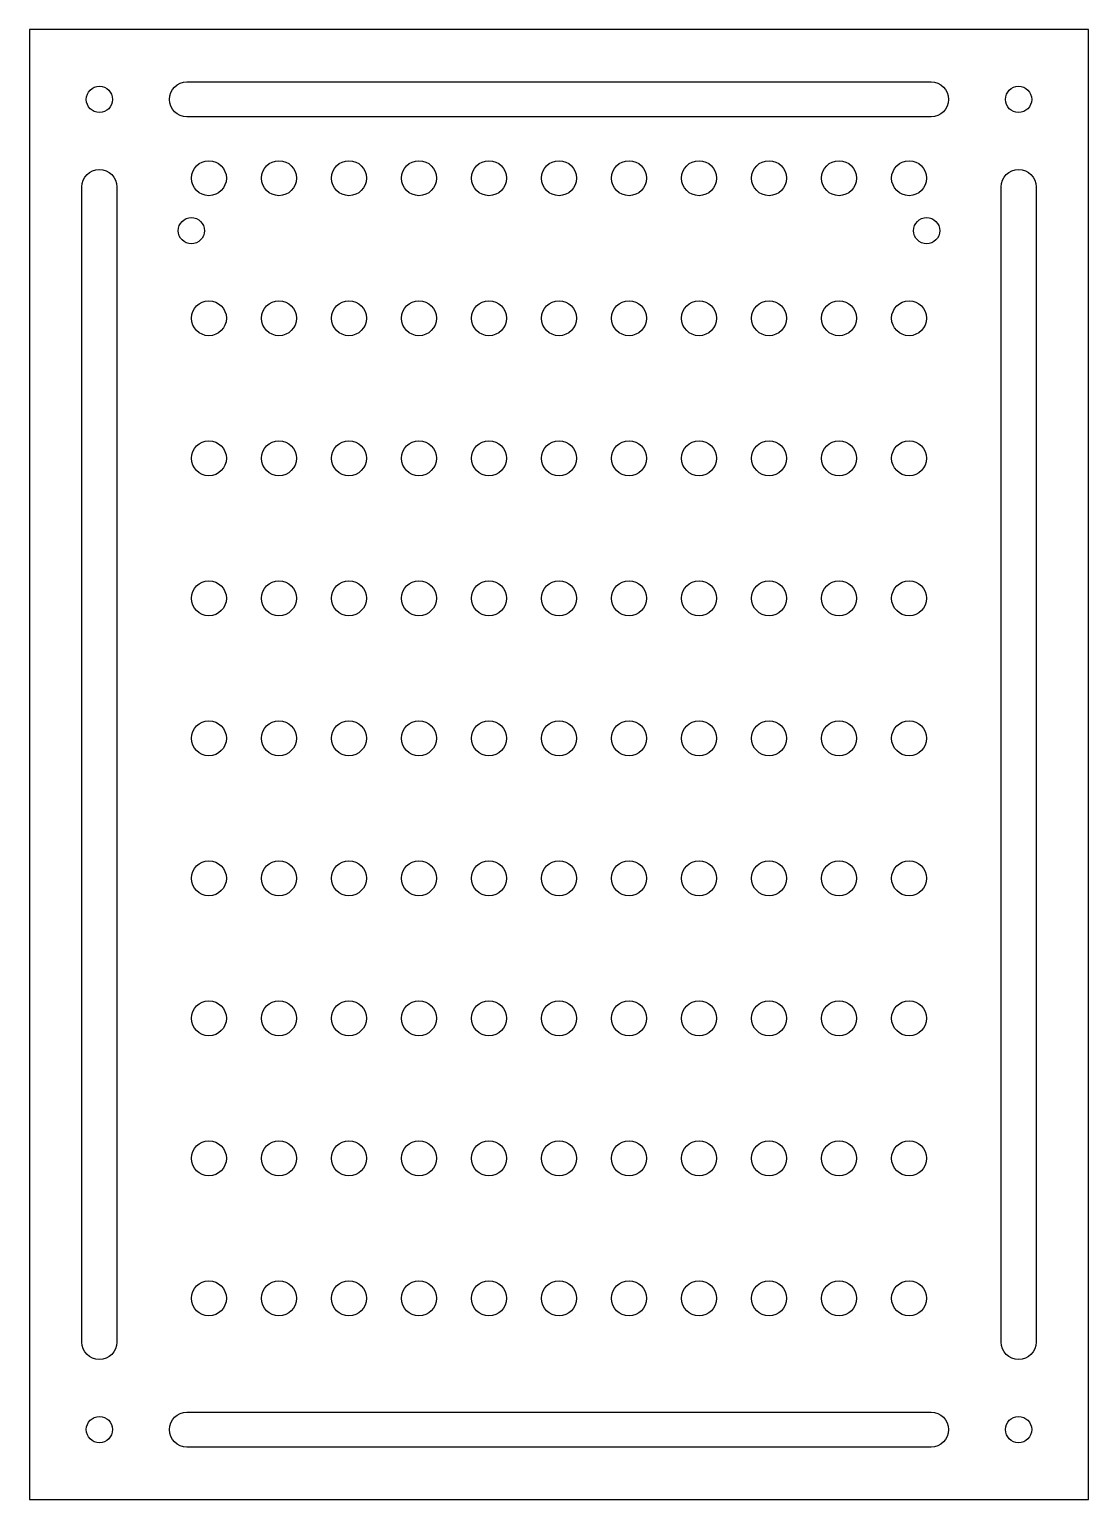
# Model space of a CAD drawing. Header units: millimetres. Extents: x -60 to 60, y -43 to 125.
import ezdxf

# ---------------------------------------------------------------- set-up
doc = ezdxf.new("R2010")
doc.units = ezdxf.units.MM
doc.layers.get('0').update_dxf_attribs({"linetype": 'CONTINUOUS'})

msp = doc.modelspace()

# ---------------------------------------------------------------- linework, layer by layer
msp.add_lwpolyline([(-60.5, 125), (-60.5, -43), (60.5, -43), (60.5, 125)], close=True)
msp.add_lwpolyline([(-60.5, 125), (-60.5, -43), (60.5, -43), (60.5, 125)], close=True)
for points in [[(42.5, 115), (-42.5, 115, -1), (-42.5, 119), (42.5, 119, -1)], [(42.5, 115), (-42.5, 115, -1), (-42.5, 119), (42.5, 119, -1)], [(-50.5, 107), (-50.5, -25, -1), (-54.5, -25), (-54.5, 107, -1)], [(-50.5, 107), (-50.5, -25, -1), (-54.5, -25), (-54.5, 107, -1)], [(50.5, -25), (50.5, 107, -1), (54.5, 107), (54.5, -25, -1)], [(50.5, -25), (50.5, 107, -1), (54.5, 107), (54.5, -25, -1)], [(42.5, -37), (-42.5, -37, -1), (-42.5, -33), (42.5, -33, -1)], [(42.5, -37), (-42.5, -37, -1), (-42.5, -33), (42.5, -33, -1)]]:
    msp.add_lwpolyline(points, format="xyb", close=True)
for centre, radius in [((-52.5, 117), 1.5), ((-52.5, 117), 1.5), ((52.5, 117), 1.5), ((52.5, 117), 1.5), ((-40, 108), 2), ((-40, 108), 2), ((-32, 108), 2), ((-32, 108), 2), ((-24, 108), 2), ((-24, 108), 2), ((-16, 108), 2), ((-16, 108), 2), ((-8, 108), 2), ((-8, 108), 2), ((0, 108), 2), ((0, 108), 2), ((8, 108), 2), ((8, 108), 2), ((16, 108), 2), ((16, 108), 2), ((24, 108), 2), ((24, 108), 2), ((32, 108), 2), ((32, 108), 2), ((40, 108), 2), ((40, 108), 2), ((-42, 102), 1.5), ((-42, 102), 1.5), ((42, 102), 1.5), ((42, 102), 1.5), ((-40, 92), 2), ((-40, 92), 2), ((-32, 92), 2), ((-32, 92), 2), ((-24, 92), 2), ((-24, 92), 2), ((-16, 92), 2), ((-16, 92), 2), ((-8, 92), 2), ((-8, 92), 2), ((0, 92), 2), ((0, 92), 2), ((8, 92), 2), ((8, 92), 2), ((16, 92), 2), ((16, 92), 2), ((24, 92), 2), ((24, 92), 2), ((32, 92), 2), ((32, 92), 2), ((40, 92), 2), ((40, 92), 2), ((-40, 76), 2), ((-40, 76), 2), ((-32, 76), 2), ((-32, 76), 2), ((-24, 76), 2), ((-24, 76), 2), ((-16, 76), 2), ((-16, 76), 2), ((-8, 76), 2), ((-8, 76), 2), ((0, 76), 2), ((0, 76), 2), ((8, 76), 2), ((8, 76), 2), ((16, 76), 2), ((16, 76), 2), ((24, 76), 2), ((24, 76), 2), ((32, 76), 2), ((32, 76), 2), ((40, 76), 2), ((40, 76), 2), ((-40, 60), 2), ((-40, 60), 2), ((-32, 60), 2), ((-32, 60), 2), ((-24, 60), 2), ((-24, 60), 2), ((-16, 60), 2), ((-16, 60), 2), ((-8, 60), 2), ((-8, 60), 2), ((0, 60), 2), ((0, 60), 2), ((8, 60), 2), ((8, 60), 2), ((16, 60), 2), ((16, 60), 2), ((24, 60), 2), ((24, 60), 2), ((32, 60), 2), ((32, 60), 2), ((40, 60), 2), ((40, 60), 2), ((-40, 44), 2), ((-40, 44), 2), ((-32, 44), 2), ((-32, 44), 2), ((-24, 44), 2), ((-24, 44), 2), ((-16, 44), 2), ((-16, 44), 2), ((-8, 44), 2), ((-8, 44), 2), ((0, 44), 2), ((0, 44), 2), ((8, 44), 2), ((8, 44), 2), ((16, 44), 2), ((16, 44), 2), ((24, 44), 2), ((24, 44), 2), ((32, 44), 2), ((32, 44), 2), ((40, 44), 2), ((40, 44), 2), ((-40, 28), 2), ((-40, 28), 2), ((-32, 28), 2), ((-32, 28), 2), ((-24, 28), 2), ((-24, 28), 2), ((-16, 28), 2), ((-16, 28), 2), ((-8, 28), 2), ((-8, 28), 2), ((0, 28), 2), ((0, 28), 2), ((8, 28), 2), ((8, 28), 2), ((16, 28), 2), ((16, 28), 2), ((24, 28), 2), ((24, 28), 2), ((32, 28), 2), ((32, 28), 2), ((40, 28), 2), ((40, 28), 2), ((-40, 12), 2), ((-40, 12), 2), ((-32, 12), 2), ((-32, 12), 2), ((-24, 12), 2), ((-24, 12), 2), ((-16, 12), 2), ((-16, 12), 2), ((-8, 12), 2), ((-8, 12), 2), ((0, 12), 2), ((0, 12), 2), ((8, 12), 2), ((8, 12), 2), ((16, 12), 2), ((16, 12), 2), ((24, 12), 2), ((24, 12), 2), ((32, 12), 2), ((32, 12), 2), ((40, 12), 2), ((40, 12), 2), ((-40, -4), 2), ((-40, -4), 2), ((-32, -4), 2), ((-32, -4), 2), ((-24, -4), 2), ((-24, -4), 2), ((-16, -4), 2), ((-16, -4), 2), ((-8, -4), 2), ((-8, -4), 2), ((0, -4), 2), ((0, -4), 2), ((8, -4), 2), ((8, -4), 2), ((16, -4), 2), ((16, -4), 2), ((24, -4), 2), ((24, -4), 2), ((32, -4), 2), ((32, -4), 2), ((40, -4), 2), ((40, -4), 2), ((-40, -20), 2), ((-40, -20), 2), ((-32, -20), 2), ((-32, -20), 2), ((-24, -20), 2), ((-24, -20), 2), ((-16, -20), 2), ((-16, -20), 2), ((-8, -20), 2), ((-8, -20), 2), ((0, -20), 2), ((0, -20), 2), ((8, -20), 2), ((8, -20), 2), ((16, -20), 2), ((16, -20), 2), ((24, -20), 2), ((24, -20), 2), ((32, -20), 2), ((32, -20), 2), ((40, -20), 2), ((40, -20), 2), ((-52.5, -35), 1.5), ((-52.5, -35), 1.5), ((52.5, -35), 1.5), ((52.5, -35), 1.5)]:
    msp.add_circle(centre, radius)

doc.saveas('drawing.dxf')
